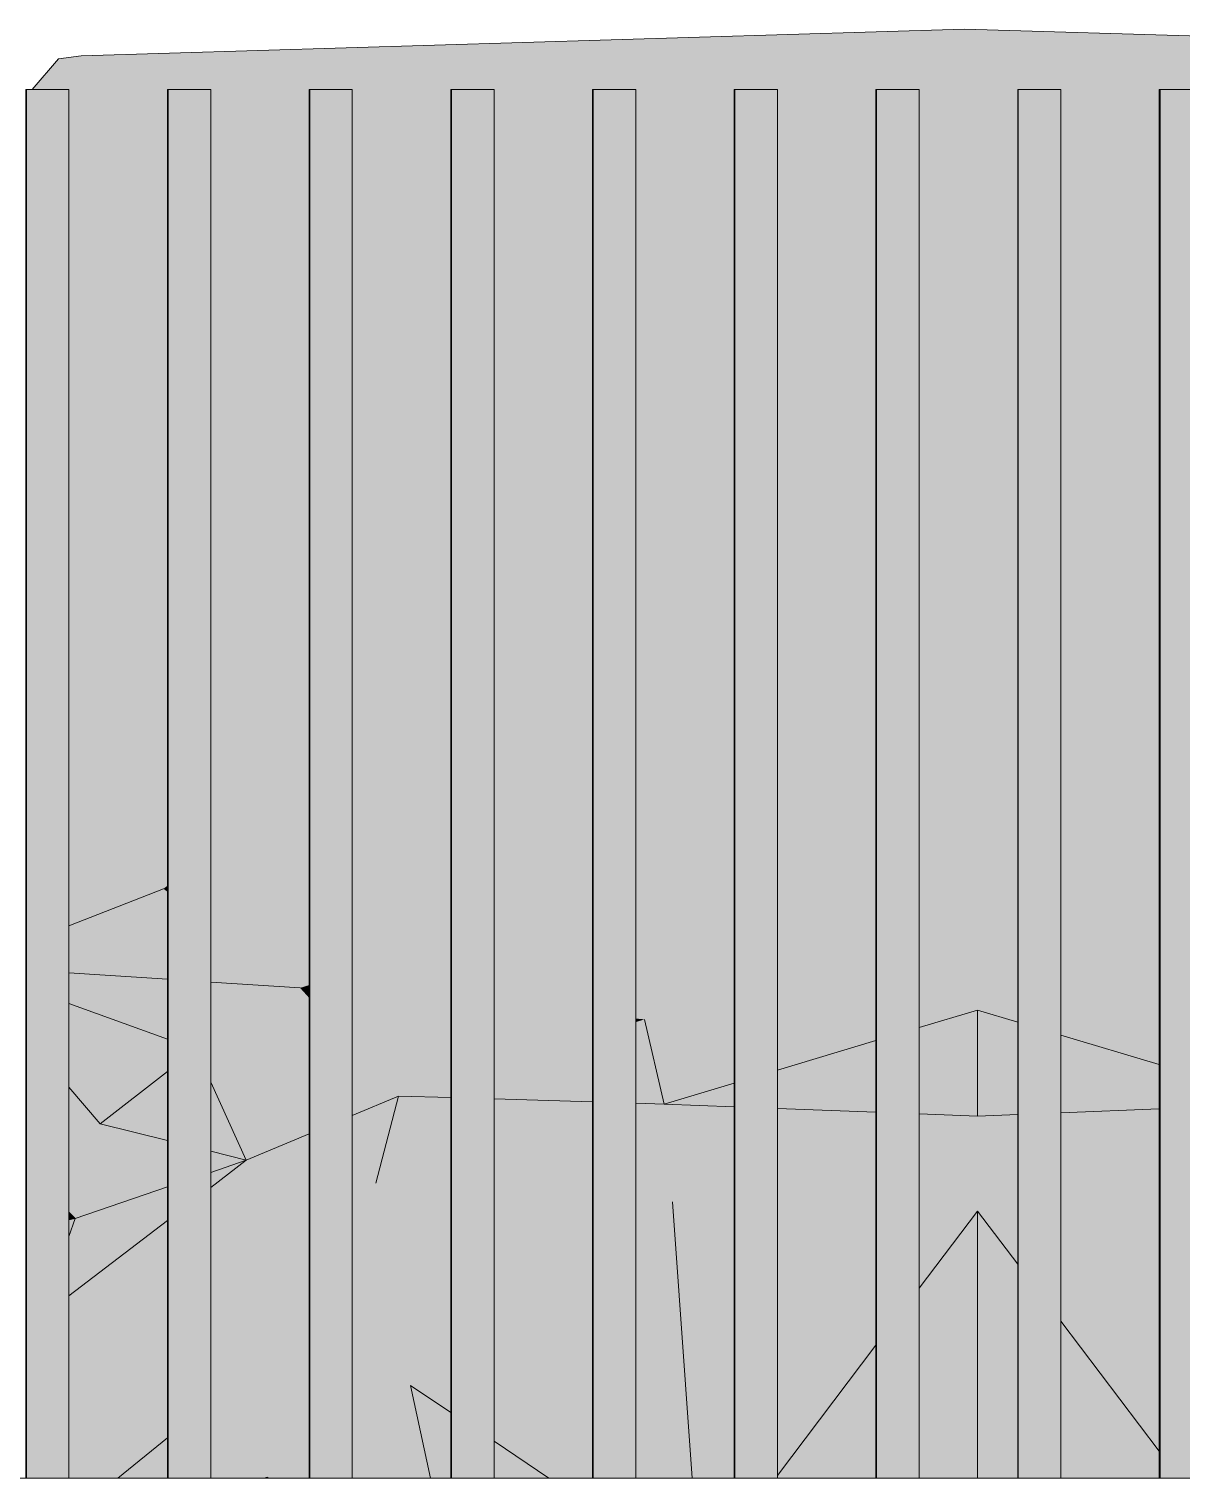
# Model space of a CAD drawing. Header units: millimetres. Extents: x 365175 to 2667127, y -330297 to -162108.
# Drawn here: x 1850194 to 1851007, y -318911 to -317888 of the extents above; entities that cross this region are included whole.
import ezdxf

# ---------------------------------------------------------------- set-up
doc = ezdxf.new("R2010")
doc.units = ezdxf.units.MM
doc.header["$MEASUREMENT"] = 0
doc.layers.add('Cars', color=7, linetype='Continuous')
doc.layers.add('TopoAlt', color=7, linetype='Continuous')

# ---------------------------------------------------------------- blocks, each defined once
blk = doc.blocks.new('Élément de coupe_582_6', base_point=(1445436.1, -319511))
at = {"layer": 'TopoAlt', "color": 190, "linetype": 'Continuous', "lineweight": 5, "true_color": 0x8002ff}
blk.add_line((1854698.7, -318911), (1838007, -318911), dxfattribs=at)
blk = doc.blocks.new('Élément de coupe_619_6', base_point=(1445436.1, -319511))
at = {"linetype": 'Continuous', "lineweight": 0, "true_color": 0x000000}
for points in [[(1850991.9, -317931), (1850991.9, -318911), (1850992.4, -318911), (1850992.4, -317931)], [(1850991.9, -317931), (1850991.9, -318911), (1850992.4, -318911), (1850992.4, -317931)], [(1850992.4, -317931), (1850992.4, -318911), (1851022.4, -318911), (1851022.4, -317931)]]:
    blk.add_hatch(color=18, dxfattribs=at).paths.add_polyline_path(points)
at = {"color": 18, "linetype": 'Continuous', "lineweight": 5, "true_color": 0x330000}
for p, q in [((1850991.9, -317931), (1850992.4, -317931)), ((1850991.9, -318911), (1850991.9, -317931)), ((1850992.4, -317931), (1851022.4, -317931)), ((1850992.4, -318911), (1850992.4, -317931)), ((1851022.4, -318911), (1851022.4, -317931))]:
    blk.add_line(p, q, dxfattribs=at)
blk = doc.blocks.new('Élément de coupe_620_6', base_point=(1445436.1, -319511))
at = {"linetype": 'Continuous', "lineweight": 0, "true_color": 0x000000}
for points in [[(1850892, -317931), (1850892, -318911), (1850892.4, -318911), (1850892.4, -317931)], [(1850892, -317931), (1850892, -318911), (1850892.4, -318911), (1850892.4, -317931)], [(1850892.4, -317931), (1850892.4, -318911), (1850922.4, -318911), (1850922.4, -317931)]]:
    blk.add_hatch(color=18, dxfattribs=at).paths.add_polyline_path(points)
at = {"color": 18, "linetype": 'Continuous', "lineweight": 5, "true_color": 0x330000}
for p, q in [((1850892, -317931), (1850892.4, -317931)), ((1850892, -318911), (1850892, -317931)), ((1850892.4, -317931), (1850922.4, -317931)), ((1850892.4, -318911), (1850892.4, -317931)), ((1850922.4, -318911), (1850922.4, -317931))]:
    blk.add_line(p, q, dxfattribs=at)
blk = doc.blocks.new('Élément de coupe_621_6', base_point=(1445436.1, -319511))
at = {"linetype": 'Continuous', "lineweight": 0, "true_color": 0x000000}
for points in [[(1850792, -317931), (1850792, -318911), (1850792.4, -318911), (1850792.4, -317931)], [(1850792, -317931), (1850792, -318911), (1850792.4, -318911), (1850792.4, -317931)], [(1850792.4, -317931), (1850792.4, -318911), (1850822.4, -318911), (1850822.4, -317931)]]:
    blk.add_hatch(color=18, dxfattribs=at).paths.add_polyline_path(points)
at = {"color": 18, "linetype": 'Continuous', "lineweight": 5, "true_color": 0x330000}
for p, q in [((1850792, -317931), (1850792.4, -317931)), ((1850792, -318911), (1850792, -317931)), ((1850792.4, -317931), (1850822.4, -317931)), ((1850792.4, -318911), (1850792.4, -317931)), ((1850822.4, -318911), (1850822.4, -317931))]:
    blk.add_line(p, q, dxfattribs=at)
blk = doc.blocks.new('Élément de coupe_622_6', base_point=(1445436.1, -319511))
at = {"linetype": 'Continuous', "lineweight": 0, "true_color": 0x000000}
for points in [[(1850692, -317931), (1850692, -318911), (1850692.5, -318911), (1850692.5, -317931)], [(1850692, -317931), (1850692, -318911), (1850692.5, -318911), (1850692.5, -317931)], [(1850692.5, -317931), (1850692.5, -318911), (1850722.5, -318911), (1850722.5, -317931)]]:
    blk.add_hatch(color=18, dxfattribs=at).paths.add_polyline_path(points)
at = {"color": 18, "linetype": 'Continuous', "lineweight": 5, "true_color": 0x330000}
for p, q in [((1850692, -317931), (1850692.5, -317931)), ((1850692, -318911), (1850692, -317931)), ((1850692.5, -317931), (1850722.5, -317931)), ((1850692.5, -318911), (1850692.5, -317931)), ((1850722.5, -318911), (1850722.5, -317931))]:
    blk.add_line(p, q, dxfattribs=at)
blk = doc.blocks.new('Élément de coupe_623_6', base_point=(1445436.1, -319511))
at = {"linetype": 'Continuous', "lineweight": 0, "true_color": 0x000000}
for points in [[(1850592, -317931), (1850592, -318911), (1850592.5, -318911), (1850592.5, -317931)], [(1850592, -317931), (1850592, -318911), (1850592.5, -318911), (1850592.5, -317931)], [(1850592.5, -317931), (1850592.5, -318911), (1850622.5, -318911), (1850622.5, -317931)]]:
    blk.add_hatch(color=18, dxfattribs=at).paths.add_polyline_path(points)
at = {"color": 18, "linetype": 'Continuous', "lineweight": 5, "true_color": 0x330000}
for p, q in [((1850592, -317931), (1850592.5, -317931)), ((1850592, -318911), (1850592, -317931)), ((1850592.5, -317931), (1850622.5, -317931)), ((1850592.5, -318911), (1850592.5, -317931)), ((1850622.5, -318911), (1850622.5, -317931))]:
    blk.add_line(p, q, dxfattribs=at)
blk = doc.blocks.new('Élément de coupe_624_6', base_point=(1445436.1, -319511))
at = {"linetype": 'Continuous', "lineweight": 0, "true_color": 0x000000}
for points in [[(1850492.1, -317931), (1850492.1, -318911), (1850492.5, -318911), (1850492.5, -317931)], [(1850492.1, -317931), (1850492.1, -318911), (1850492.5, -318911), (1850492.5, -317931)], [(1850492.5, -317931), (1850492.5, -318911), (1850522.5, -318911), (1850522.5, -317931)]]:
    blk.add_hatch(color=18, dxfattribs=at).paths.add_polyline_path(points)
at = {"color": 18, "linetype": 'Continuous', "lineweight": 5, "true_color": 0x330000}
for p, q in [((1850492.1, -317931), (1850492.5, -317931)), ((1850492.1, -318911), (1850492.1, -317931)), ((1850492.5, -317931), (1850522.5, -317931)), ((1850492.5, -318911), (1850492.5, -317931)), ((1850522.5, -318911), (1850522.5, -317931))]:
    blk.add_line(p, q, dxfattribs=at)
blk = doc.blocks.new('Élément de coupe_625_6', base_point=(1445436.1, -319511))
at = {"linetype": 'Continuous', "lineweight": 0, "true_color": 0x000000}
for points in [[(1850392.1, -317931), (1850392.1, -318911), (1850392.5, -318911), (1850392.5, -317931)], [(1850392.1, -317931), (1850392.1, -318911), (1850392.5, -318911), (1850392.5, -317931)], [(1850392.5, -317931), (1850392.5, -318911), (1850422.5, -318911), (1850422.5, -317931)]]:
    blk.add_hatch(color=18, dxfattribs=at).paths.add_polyline_path(points)
at = {"color": 18, "linetype": 'Continuous', "lineweight": 5, "true_color": 0x330000}
for p, q in [((1850392.1, -317931), (1850392.5, -317931)), ((1850392.1, -318911), (1850392.1, -317931)), ((1850392.5, -317931), (1850422.5, -317931)), ((1850392.5, -318911), (1850392.5, -317931)), ((1850422.5, -318911), (1850422.5, -317931))]:
    blk.add_line(p, q, dxfattribs=at)
blk = doc.blocks.new('Élément de coupe_626_6', base_point=(1445436.1, -319511))
at = {"linetype": 'Continuous', "lineweight": 0, "true_color": 0x000000}
for points in [[(1850292.1, -317931), (1850292.1, -318911), (1850292.6, -318911), (1850292.6, -317931)], [(1850292.1, -317931), (1850292.1, -318911), (1850292.6, -318911), (1850292.6, -317931)], [(1850292.6, -317931), (1850292.6, -318911), (1850322.6, -318911), (1850322.6, -317931)]]:
    blk.add_hatch(color=18, dxfattribs=at).paths.add_polyline_path(points)
at = {"color": 18, "linetype": 'Continuous', "lineweight": 5, "true_color": 0x330000}
for p, q in [((1850292.1, -317931), (1850292.6, -317931)), ((1850292.1, -318911), (1850292.1, -317931)), ((1850292.6, -317931), (1850322.6, -317931)), ((1850292.6, -318911), (1850292.6, -317931)), ((1850322.6, -318911), (1850322.6, -317931))]:
    blk.add_line(p, q, dxfattribs=at)
blk = doc.blocks.new('Élément de coupe_627_6', base_point=(1445436.1, -319511))
at = {"linetype": 'Continuous', "lineweight": 0, "true_color": 0x000000}
for points in [[(1850192.2, -317931), (1850192.2, -318911), (1850192.6, -318911), (1850192.6, -317931)], [(1850192.2, -317931), (1850192.2, -318911), (1850192.6, -318911), (1850192.6, -317931)], [(1850192.6, -317931), (1850192.6, -318911), (1850222.6, -318911), (1850222.6, -317931)]]:
    blk.add_hatch(color=18, dxfattribs=at).paths.add_polyline_path(points)
at = {"color": 18, "linetype": 'Continuous', "lineweight": 5, "true_color": 0x330000}
for p, q in [((1850192.2, -317931), (1850192.6, -317931)), ((1850192.2, -318911), (1850192.2, -317931)), ((1850192.6, -317931), (1850222.6, -317931)), ((1850192.6, -318911), (1850192.6, -317931)), ((1850222.6, -318911), (1850222.6, -317931))]:
    blk.add_line(p, q, dxfattribs=at)
blk = doc.blocks.new('Élément de coupe_742_6', base_point=(1445436.1, -319511))
at = {"layer": 'Cars', "linetype": 'Continuous', "lineweight": 0, "true_color": 0x000000}
for points in [[(1850852.8, -317891), (1850854.4, -317888.3), (1850215.3, -317909.4)], [(1850231.2, -317907.2), (1850215.3, -317909.4), (1850854.4, -317888.3)], [(1850852.8, -317891), (1850215.3, -317909.4), (1850216.2, -317931), (1850222.6, -317931), (1850222.6, -317935)], [(1850222.6, -317935), (1850222.6, -317935.2), (1850292.1, -317933.2), (1850292.1, -317931), (1850322.6, -317931), (1850322.6, -317932.3), (1850852.7, -317916.6), (1850852.8, -317891)], [(1850852.7, -317916.6), (1851489.3, -317931.5), (1850852.8, -317891)], [(1850854.4, -317888.3), (1850852.8, -317891), (1851491.3, -317907.5)], [(1851489.3, -317931.5), (1851491.3, -317907.5), (1850852.8, -317891)], [(1850215.3, -317909.4), (1850196.6, -317931), (1850216.2, -317931)], [(1850322.6, -317932.3), (1850322.6, -317973.1), (1850392.1, -317965.7), (1850392.1, -317931), (1850422.5, -317931), (1850422.5, -317962.4), (1850492.1, -317955), (1850492.1, -317931), (1850522.5, -317931), (1850522.5, -317951.8), (1850592, -317944.4), (1850592, -317931), (1850622.5, -317931), (1850622.5, -317941.1), (1850692, -317933.7), (1850692, -317931), (1850717.5, -317931), (1850852.7, -317916.6)], [(1850852.7, -317916.6), (1850717.5, -317931), (1850722.5, -317931), (1850722.5, -317945.2)], [(1850852.7, -317916.6), (1850722.5, -317945.2), (1850722.5, -317991.4), (1850792, -317985.5), (1850792, -317931), (1850822.4, -317931), (1850822.4, -317982.9), (1850852.5, -317980.4)], [(1850852.5, -317980.4), (1850892, -317983.7), (1850892, -317931), (1850919, -317931), (1850852.7, -317916.6)], [(1850852.7, -317916.6), (1850919, -317931), (1850922.4, -317931), (1850922.4, -317931.7), (1850991.9, -317946.8), (1850991.9, -317934.4)], [(1850852.7, -317916.6), (1850991.9, -317934.4), (1850991.9, -317931), (1851022.4, -317931), (1851022.4, -317938.2), (1851091.9, -317947.1), (1851091.9, -317931), (1851122.4, -317931), (1851122.4, -317951), (1851191.9, -317959.9), (1851191.9, -317931), (1851222.3, -317931), (1851222.3, -317963.8), (1851291.9, -317972.7), (1851291.9, -317931), (1851322.3, -317931), (1851322.3, -317976.5), (1851386.8, -317984.8), (1851391.8, -317982.2), (1851391.8, -317931), (1851422.3, -317931), (1851422.3, -317966.3), (1851489.3, -317931.5)], [(1850991.9, -317946.8), (1850922.4, -317931.7), (1850922.4, -317986.2), (1850991.9, -317991.9)], [(1850222.6, -317935.2), (1850222.6, -317938.1), (1850292.1, -317967.8), (1850292.1, -317933.2)], [(1850292.1, -317967.8), (1850222.6, -317938.1), (1850222.6, -318010.2), (1850292.1, -317981.3)], [(1850622.5, -317941.1), (1850622.5, -317967.1), (1850692, -317951.8), (1850692, -317933.7)], [(1850592, -317944.4), (1850522.5, -317951.8), (1850522.5, -317989.1), (1850592, -317973.8)], [(1850692, -317951.8), (1850622.5, -317967.1), (1850622.5, -317999.9), (1850692, -317994)], [(1850492.1, -317955), (1850422.5, -317962.4), (1850422.5, -318011), (1850492.1, -317995.7)], [(1850322.6, -317973.1), (1850322.6, -317984), (1850378.7, -318020.6), (1850392.1, -318017.7), (1850392.1, -317965.7)], [(1850592, -317973.8), (1850522.5, -317989.1), (1850522.5, -318008.4), (1850592, -318002.5)], [(1850222.6, -318010.2), (1850222.6, -318045.6), (1850292.1, -317987.9), (1850292.1, -317981.3)], [(1850322.6, -317984), (1850322.6, -318034.9), (1850378.7, -318020.6)], [(1850822.4, -318035), (1850852.7, -318034.3), (1850852.5, -317980.4), (1850822.4, -317987.4)], [(1850822.4, -317985.4), (1850852.5, -317980.4), (1850822.4, -317982.9)], [(1850822.4, -317987.4), (1850852.5, -317980.4), (1850822.4, -317985.4)], [(1850852.5, -317980.4), (1850892, -317989.1), (1850892, -317987)], [(1850852.5, -317980.4), (1850892, -317987), (1850892, -317983.7)], [(1850892, -317989.1), (1850852.5, -317980.4), (1850852.7, -318034.3), (1850892, -318035.2)], [(1850222.6, -318045.6), (1850222.6, -318060.3), (1850292.1, -318042.6), (1850292.1, -317987.9)], [(1850692, -317994), (1850622.5, -317999.9), (1850622.5, -318018.8), (1850692, -318007.2)], [(1850792, -317985.5), (1850722.5, -317991.4), (1850722.5, -318002.1), (1850792, -317990.5)], [(1850722.5, -318010.9), (1850792, -317994.6), (1850792, -317990.5), (1850722.5, -318002.1)], [(1850991.9, -317991.9), (1850922.4, -317986.2), (1850922.4, -317992.1), (1850991.9, -318003.7)], [(1850922.4, -317992.1), (1850922.4, -317995.9), (1850991.9, -318011.3), (1850991.9, -318003.7)], [(1850422.5, -318011), (1850422.5, -318016.9), (1850492.1, -318011), (1850492.1, -317995.7)], [(1850592, -318002.5), (1850522.5, -318008.4), (1850522.5, -318035.5), (1850592, -318023.9)], [(1850722.5, -318010.9), (1850722.5, -318037.5), (1850792, -318035.8), (1850792, -317994.6)], [(1850991.9, -318011.3), (1850922.4, -317995.9), (1850922.4, -318035.8), (1850991.9, -318037.3)], [(1850422.5, -318052.2), (1850492.1, -318040.6), (1850492.1, -318011), (1850422.5, -318016.9)], [(1850622.5, -318018.8), (1850622.5, -318034.3), (1850692, -318018), (1850692, -318007.2)], [(1850322.6, -318034.9), (1850322.6, -318045.1), (1850378.7, -318020.6)], [(1850378.7, -318020.6), (1850322.6, -318045.1), (1850322.6, -318072.2), (1850378.8, -318059.5)], [(1850378.7, -318020.6), (1850392.1, -318019.5), (1850392.1, -318017.7)], [(1850392.1, -318019.5), (1850378.7, -318020.6), (1850378.8, -318059.5), (1850392.1, -318057.3)], [(1850522.5, -318046.9), (1850592, -318040.9), (1850592, -318023.9), (1850522.5, -318035.5)], [(1850622.5, -318034.3), (1850622.5, -318039.9), (1850692, -318038.2), (1850692, -318018)], [(1850822.4, -318054.6), (1850852.7, -318034.3), (1850822.4, -318035)], [(1850822.4, -318054.6), (1850822.4, -318295.4), (1850855.1, -318296.1), (1850852.7, -318034.3)], [(1850852.7, -318034.3), (1850855.1, -318296.1), (1850892, -318295.3), (1850892, -318060.3)], [(1850852.7, -318034.3), (1850892, -318060.3), (1850892, -318035.2)], [(1850222.6, -318060.3), (1850222.6, -318088.7), (1850292.1, -318058.4), (1850292.1, -318042.6)], [(1850492.1, -318040.6), (1850422.5, -318052.2), (1850422.5, -318055.7), (1850492.1, -318049.6)], [(1850522.5, -318046.9), (1850522.5, -318188.9), (1850592, -318048), (1850592, -318040.9)], [(1850692, -318038.2), (1850622.5, -318039.9), (1850622.5, -318188.5), (1850692, -318141.9)], [(1850792, -318035.8), (1850722.5, -318037.5), (1850722.5, -318121.5), (1850792, -318075)], [(1850922.4, -318035.8), (1850922.4, -318080.5), (1850991.9, -318126.7), (1850991.9, -318037.3)], [(1850422.5, -318055.7), (1850422.5, -318165), (1850473.5, -318288.2), (1850492.1, -318250.7), (1850492.1, -318049.6)], [(1850592, -318048), (1850522.5, -318188.9), (1850522.5, -318255.4), (1850592, -318208.9)], [(1850222.6, -318088.7), (1850222.6, -318094.7), (1850292.1, -318079), (1850292.1, -318058.4)], [(1850378.8, -318059.5), (1850322.6, -318133), (1850322.6, -318290.8), (1850392.1, -318289.6), (1850392.1, -318091.5)], [(1850322.6, -318072.2), (1850322.6, -318133), (1850378.8, -318059.5)], [(1850392.1, -318057.3), (1850378.8, -318059.5), (1850392.1, -318058.3)], [(1850378.8, -318059.5), (1850392.1, -318091.5), (1850392.1, -318058.3)], [(1850722.5, -318293.4), (1850792, -318294.8), (1850792, -318075), (1850722.5, -318121.5)], [(1850222.6, -318094.7), (1850222.6, -318263.6), (1850292.1, -318172.7), (1850292.1, -318079)], [(1850922.4, -318294.7), (1850991.9, -318293.3), (1850991.9, -318126.7), (1850922.4, -318080.5)], [(1850622.5, -318291.3), (1850692, -318292.7), (1850692, -318141.9), (1850622.5, -318188.5)], [(1850422.5, -318289.1), (1850473.5, -318288.2), (1850422.5, -318165)], [(1850222.6, -318263.6), (1850222.6, -318292.5), (1850292.1, -318291.3), (1850292.1, -318172.7)], [(1850592, -318208.9), (1850522.5, -318255.4), (1850522.5, -318289.2), (1850592, -318290.7)], [(1850492.1, -318250.7), (1850473.5, -318288.2), (1850492.1, -318275.8)], [(1850492.1, -318275.8), (1850473.5, -318288.2), (1850492.1, -318288.6)], [(1850322.6, -318349), (1850392.1, -318321), (1850392.1, -318289.6), (1850322.6, -318290.8)], [(1850422.5, -318423.9), (1850492.1, -318429.4), (1850492.1, -318327.5), (1850473.5, -318288.2), (1850422.5, -318308.8)], [(1850422.5, -318289.1), (1850422.5, -318308.8), (1850473.5, -318288.2)], [(1850492.1, -318288.6), (1850473.5, -318288.2), (1850492.1, -318327.5)], [(1850592, -318290.7), (1850522.5, -318289.2), (1850522.5, -318391.9), (1850542.1, -318433.5), (1850592, -318411.5)], [(1850222.6, -318389.3), (1850292.1, -318361.3), (1850292.1, -318291.3), (1850222.6, -318292.5)], [(1850622.5, -318398.2), (1850692, -318367.7), (1850692, -318292.7), (1850622.5, -318291.3)], [(1850722.5, -318293.4), (1850722.5, -318354.3), (1850792, -318323.8), (1850792, -318294.8)], [(1850822.4, -318310.4), (1850855.1, -318296.1), (1850822.4, -318295.4)], [(1850822.4, -318310.4), (1850822.4, -318424), (1850857.5, -318422.9), (1850855.1, -318296.1)], [(1850892, -318295.3), (1850855.1, -318296.1), (1850892, -318312.1)], [(1850855.1, -318296.1), (1850857.5, -318422.9), (1850892, -318424), (1850892, -318312.1)], [(1850922.4, -318294.7), (1850922.4, -318325.2), (1850991.9, -318355.3), (1850991.9, -318293.3)], [(1850322.6, -318415.9), (1850392.1, -318421.4), (1850392.1, -318321), (1850322.6, -318349)], [(1850792, -318323.8), (1850722.5, -318354.3), (1850722.5, -318427.4), (1850792, -318425.1)], [(1850991.9, -318355.3), (1850922.4, -318325.2), (1850922.4, -318425), (1850991.9, -318427.3)], [(1850292.1, -318361.3), (1850222.6, -318389.3), (1850222.6, -318407.8), (1850292.1, -318413.4)], [(1850622.5, -318430.8), (1850692, -318428.4), (1850692, -318367.7), (1850622.5, -318398.2)], [(1850522.5, -318431.9), (1850542.1, -318433.5), (1850522.5, -318391.9)], [(1850222.6, -318438.9), (1850292.1, -318437.7), (1850292.1, -318413.4), (1850222.6, -318407.8)], [(1850542.1, -318433.5), (1850592, -318431.8), (1850592, -318411.5)], [(1850322.6, -318437.2), (1850392.1, -318436), (1850392.1, -318421.4), (1850322.6, -318415.9)], [(1850422.5, -318423.9), (1850422.5, -318435.5), (1850492.1, -318434.3), (1850492.1, -318429.4)], [(1850857.5, -318422.9), (1850822.4, -318427.4), (1850822.4, -318436.8), (1850858.6, -318435.1)], [(1850857.5, -318422.9), (1850822.4, -318424), (1850822.4, -318426)], [(1850822.4, -318426), (1850822.4, -318427.4), (1850857.5, -318422.9)], [(1850857.5, -318422.9), (1850892, -318427.1), (1850892, -318426)], [(1850857.5, -318422.9), (1850892, -318426), (1850892, -318424)], [(1850857.5, -318422.9), (1850858.6, -318435.1), (1850892, -318436.6), (1850892, -318427.1)], [(1850542.1, -318433.5), (1850522.5, -318431.9), (1850522.5, -318433.8)], [(1850542.1, -318433.5), (1850522.5, -318435.2), (1850522.5, -318451.5), (1850535.3, -318451.5)], [(1850522.5, -318435.2), (1850542.1, -318433.5), (1850522.5, -318433.8)], [(1850542.1, -318433.5), (1850535.3, -318451.5), (1850592, -318446.5), (1850592, -318431.8)], [(1850692, -318428.4), (1850622.5, -318430.8), (1850622.5, -318443.8), (1850692, -318437.6)], [(1850792, -318425.1), (1850722.5, -318427.4), (1850722.5, -318434.9), (1850792, -318428.7)], [(1850722.5, -318440.2), (1850792, -318431.3), (1850792, -318428.7), (1850722.5, -318434.9)], [(1850722.5, -318440.2), (1850722.5, -318441.4), (1850792, -318438.2), (1850792, -318431.3)], [(1850991.9, -318427.3), (1850922.4, -318425), (1850922.4, -318428.7), (1850991.9, -318434.9)], [(1850922.4, -318430.8), (1850991.9, -318439.4), (1850991.9, -318434.9), (1850922.4, -318428.7)], [(1850922.4, -318430.8), (1850922.4, -318438), (1850991.9, -318441.2), (1850991.9, -318439.4)], [(1850222.6, -318438.9), (1850222.6, -318439.8), (1850292.1, -318445.8), (1850292.1, -318437.7)], [(1850292.1, -318445.8), (1850222.6, -318439.8), (1850222.6, -318445.6), (1850289.3, -318495.1), (1850292.1, -318493)], [(1850322.6, -318448.4), (1850348.2, -318450.6), (1850392.1, -318446.8), (1850392.1, -318436), (1850322.6, -318437.2)], [(1850492.1, -318434.3), (1850422.5, -318435.5), (1850422.5, -318444.1), (1850492.1, -318437.9)], [(1850422.5, -318451), (1850492.1, -318451.3), (1850492.1, -318437.9), (1850422.5, -318444.1)], [(1850622.5, -318446.7), (1850692, -318442.9), (1850692, -318437.6), (1850622.5, -318443.8)], [(1850622.5, -318446.7), (1850622.5, -318484.3), (1850692, -318450.3), (1850692, -318442.9)], [(1850722.5, -318467.5), (1850792, -318450.9), (1850792, -318438.2), (1850722.5, -318441.4)], [(1850822.4, -318436.8), (1850822.4, -318443.7), (1850858.6, -318435.1)], [(1850858.6, -318435.1), (1850822.4, -318443.7), (1850822.4, -318488), (1850863.3, -318486.2)], [(1850892, -318442.8), (1850858.6, -318435.1), (1850863.3, -318486.2), (1850892, -318487.5)], [(1850892, -318436.6), (1850858.6, -318435.1), (1850892, -318442.8)], [(1850922.4, -318449.8), (1850991.9, -318465.8), (1850991.9, -318441.2), (1850922.4, -318438)], [(1850222.6, -318445.6), (1850222.6, -318521.2), (1850289.3, -318495.1)], [(1850322.6, -318448.4), (1850322.6, -318470), (1850348.2, -318450.6)], [(1850322.6, -318489.2), (1850392.1, -318476.9), (1850392.1, -318450.8), (1850348.2, -318450.6), (1850322.6, -318470)], [(1850392.1, -318446.8), (1850348.2, -318450.6), (1850392.1, -318450.8)], [(1850422.5, -318451), (1850422.5, -318471.5), (1850492.1, -318459.2), (1850492.1, -318451.3)], [(1850522.5, -318451.5), (1850522.5, -318453.8), (1850535.3, -318451.5)], [(1850535.3, -318451.5), (1850522.5, -318453.8), (1850522.5, -318497.2), (1850592, -318497.8), (1850592, -318495.8)], [(1850592, -318446.5), (1850535.3, -318451.5), (1850592, -318448.4)], [(1850592, -318448.4), (1850535.3, -318451.5), (1850592, -318495.8)], [(1850622.5, -318491.2), (1850692, -318474.7), (1850692, -318450.3), (1850622.5, -318484.3)], [(1850792, -318450.9), (1850722.5, -318467.5), (1850722.5, -318492.3), (1850792, -318489.3)], [(1850991.9, -318465.8), (1850922.4, -318449.8), (1850922.4, -318488.8), (1850991.9, -318491.9)], [(1850492.1, -318459.2), (1850422.5, -318471.5), (1850422.5, -318496.3), (1850492.1, -318496.9)], [(1850622.5, -318496.6), (1850692, -318493.6), (1850692, -318474.7), (1850622.5, -318491.2)], [(1850322.6, -318495.4), (1850392.1, -318496), (1850392.1, -318476.9), (1850322.6, -318489.2)], [(1850222.6, -318554.4), (1850292.1, -318559), (1850292.1, -318497.2), (1850289.3, -318495.1), (1850222.6, -318521.2)], [(1850289.3, -318495.1), (1850292.1, -318494.6), (1850292.1, -318493)], [(1850292.1, -318494.6), (1850289.3, -318495.1), (1850292.1, -318495.1)], [(1850289.3, -318495.1), (1850292.1, -318497.2), (1850292.1, -318495.1)], [(1850322.6, -318519.3), (1850385.7, -318565.1), (1850392.1, -318563.1), (1850392.1, -318496), (1850322.6, -318495.4)], [(1850622.5, -318570.9), (1850628.7, -318587.3), (1850692, -318560), (1850692, -318493.6), (1850622.5, -318496.6)], [(1850722.5, -318492.3), (1850722.5, -318546.9), (1850792, -318516.9), (1850792, -318489.3)], [(1850822.4, -318503.8), (1850863.3, -318486.2), (1850822.4, -318488)], [(1850822.4, -318503.8), (1850822.4, -318581.9), (1850863.7, -318580.8), (1850863.3, -318486.2)], [(1850863.3, -318486.2), (1850892, -318498.5), (1850892, -318487.5)], [(1850892, -318498.5), (1850863.3, -318486.2), (1850863.7, -318580.8), (1850892, -318581.6)], [(1850991.9, -318491.9), (1850922.4, -318488.8), (1850922.4, -318511.6), (1850991.9, -318541.5)], [(1850422.5, -318496.3), (1850422.5, -318553.3), (1850492.1, -318530.9), (1850492.1, -318496.9)], [(1850522.5, -318521.1), (1850592, -318498.7), (1850592, -318497.8), (1850522.5, -318497.2)], [(1850522.5, -318521.1), (1850522.5, -318577.6), (1850592, -318583.9), (1850592, -318498.7)], [(1850991.9, -318541.5), (1850922.4, -318511.6), (1850922.4, -318582.4), (1850991.9, -318584.4)], [(1850322.6, -318561), (1850385.7, -318565.1), (1850322.6, -318519.3)], [(1850792, -318516.9), (1850722.5, -318546.9), (1850722.5, -318584.7), (1850792, -318582.8)], [(1850422.5, -318568.5), (1850492.1, -318574.8), (1850492.1, -318530.9), (1850422.5, -318553.3)], [(1850222.6, -318576.1), (1850292.1, -318601.3), (1850292.1, -318559), (1850222.6, -318554.4)], [(1850322.6, -318561), (1850322.6, -318602.4), (1850385.7, -318565.1)], [(1850322.6, -318611), (1850392.1, -318626.9), (1850392.1, -318572.2), (1850385.7, -318565.1), (1850322.6, -318602.4)], [(1850392.1, -318563.1), (1850385.7, -318565.1), (1850392.1, -318565.7)], [(1850385.7, -318565.1), (1850392.1, -318572.2), (1850392.1, -318565.7)], [(1850692, -318560), (1850628.7, -318587.3), (1850692, -318585.5)], [(1850222.6, -318576.1), (1850222.6, -318635.1), (1850244.7, -318661), (1850292.1, -318624.1), (1850292.1, -318601.3)], [(1850422.5, -318568.5), (1850422.5, -318605.6), (1850455.2, -318641.4), (1850492.1, -318629.9), (1850492.1, -318574.8)], [(1850622.5, -318586.7), (1850628.7, -318587.3), (1850622.5, -318570.9)], [(1850522.5, -318620.4), (1850592, -318598.7), (1850592, -318583.9), (1850522.5, -318577.6)], [(1850622.5, -318589.2), (1850628.7, -318587.3), (1850622.5, -318586.7)], [(1850628.7, -318587.3), (1850622.5, -318589.2), (1850622.5, -318646.5), (1850642.5, -318647.1)], [(1850692, -318585.5), (1850628.7, -318587.3), (1850642.5, -318647.1), (1850692, -318632.2)], [(1850722.5, -318623.1), (1850792, -318602.3), (1850792, -318582.8), (1850722.5, -318584.7)], [(1850822.4, -318593.1), (1850822.4, -318654), (1850863.7, -318655.6), (1850863.7, -318580.8)], [(1850822.4, -318581.9), (1850822.4, -318593.1), (1850863.7, -318580.8)], [(1850892, -318589.3), (1850863.7, -318580.8), (1850863.7, -318655.6), (1850892, -318654.4)], [(1850863.7, -318580.8), (1850892, -318589.3), (1850892, -318581.6)], [(1850991.9, -318584.4), (1850922.4, -318582.4), (1850922.4, -318598.4), (1850991.9, -318619.2)], [(1850422.5, -318605.6), (1850422.5, -318633.9), (1850455.2, -318641.4)], [(1850592, -318598.7), (1850522.5, -318620.4), (1850522.5, -318643.4), (1850592, -318645.6)], [(1850722.5, -318650.1), (1850792, -318652.8), (1850792, -318602.3), (1850722.5, -318623.1)], [(1850922.4, -318653.3), (1850991.9, -318650.5), (1850991.9, -318619.2), (1850922.4, -318598.4)], [(1850322.6, -318611), (1850322.6, -318631.5), (1850347.7, -318686.7), (1850392.1, -318668), (1850392.1, -318626.9)], [(1850292.1, -318624.1), (1850244.7, -318661), (1850292.1, -318672.8)], [(1850222.6, -318635.1), (1850222.6, -318655.3), (1850244.7, -318661)], [(1850322.6, -318631.5), (1850322.6, -318680.4), (1850347.7, -318686.7)], [(1850422.5, -318633.9), (1850422.5, -318655.2), (1850455.2, -318641.4)], [(1850455.2, -318641.4), (1850492.1, -318642.5), (1850492.1, -318629.9)], [(1850692, -318632.2), (1850642.5, -318647.1), (1850692, -318649)], [(1850455.2, -318641.4), (1850422.5, -318655.2), (1850422.5, -318700), (1850439.2, -318702.9)], [(1850439.2, -318702.9), (1850492.1, -318688.4), (1850492.1, -318642.5), (1850455.2, -318641.4)], [(1850522.5, -318680), (1850592, -318660.9), (1850592, -318645.6), (1850522.5, -318643.4)], [(1850622.5, -318646.5), (1850622.5, -318652.6), (1850642.5, -318647.1)], [(1850642.5, -318647.1), (1850622.5, -318652.6), (1850622.5, -318714.5), (1850648.4, -318716.1)], [(1850692, -318649), (1850642.5, -318647.1), (1850648.4, -318716.1), (1850692, -318703.8)], [(1850244.7, -318661), (1850222.6, -318655.3), (1850222.6, -318723.3), (1850227, -318727.8)], [(1850792, -318652.8), (1850722.5, -318650.1), (1850722.5, -318695.3), (1850792, -318675.7)], [(1850822.4, -318667.1), (1850863.7, -318655.6), (1850822.4, -318654)], [(1850822.4, -318667.1), (1850822.4, -318721.4), (1850863.7, -318722.6), (1850863.7, -318655.6)], [(1850863.7, -318655.6), (1850892, -318663.5), (1850892, -318654.4)], [(1850892, -318663.5), (1850863.7, -318655.6), (1850863.7, -318722.6), (1850892, -318721.7)], [(1850922.4, -318653.3), (1850922.4, -318672), (1850991.9, -318691.5), (1850991.9, -318650.5)], [(1850244.7, -318661), (1850227, -318727.8), (1850292.1, -318705.6), (1850292.1, -318672.8)], [(1850392.1, -318668), (1850347.7, -318686.7), (1850392.1, -318694.6)], [(1850592, -318660.9), (1850522.5, -318680), (1850522.5, -318708.2), (1850592, -318712.5)], [(1850792, -318675.7), (1850722.5, -318695.3), (1850722.5, -318718.3), (1850792, -318720.4)], [(1850991.9, -318691.5), (1850922.4, -318672), (1850922.4, -318720.8), (1850991.9, -318718.6)], [(1850322.6, -318680.4), (1850322.6, -318695.3), (1850347.7, -318686.7)], [(1850322.6, -318820.7), (1850322.6, -318872.5), (1850362.5, -318910.4), (1850347.7, -318686.7)], [(1850322.6, -318705.9), (1850322.6, -318820.7), (1850347.7, -318686.7)], [(1850322.6, -318695.3), (1850322.6, -318705.9), (1850347.7, -318686.7)], [(1850347.7, -318686.7), (1850362.5, -318910.4), (1850392.1, -318830.3), (1850392.1, -318694.6)], [(1850439.2, -318702.9), (1850492.1, -318706.3), (1850492.1, -318688.4)], [(1850422.5, -318700), (1850422.5, -318748), (1850439.2, -318702.9)], [(1850222.6, -318740.6), (1850222.6, -318782.3), (1850292.1, -318729.2), (1850292.1, -318705.6), (1850227, -318727.8)], [(1850439.2, -318702.9), (1850422.5, -318748), (1850422.5, -318871.9), (1850463.5, -318845.7)], [(1850439.2, -318702.9), (1850463.5, -318845.7), (1850492.1, -318825.6), (1850492.1, -318706.3)], [(1850522.5, -318804.3), (1850592, -318755.6), (1850592, -318712.5), (1850522.5, -318708.2)], [(1850692, -318703.8), (1850648.4, -318716.1), (1850692, -318717.4)], [(1850622.5, -318734.2), (1850648.4, -318716.1), (1850622.5, -318714.5)], [(1850622.5, -318911), (1850662.4, -318911), (1850648.4, -318716.1), (1850622.5, -318734.2)], [(1850692, -318717.4), (1850648.4, -318716.1), (1850662.4, -318911), (1850692, -318911)], [(1850792, -318720.4), (1850722.5, -318718.3), (1850722.5, -318909.3), (1850792, -318817.3)], [(1850991.9, -318718.6), (1850922.4, -318720.8), (1850922.4, -318800.2), (1850991.9, -318892.1)], [(1850222.6, -318723.3), (1850222.6, -318727.2), (1850227, -318727.8)], [(1850222.6, -318727.2), (1850222.6, -318728.8), (1850227, -318727.8)], [(1850222.6, -318740.6), (1850227, -318727.8), (1850222.6, -318728.8)], [(1850222.6, -318782.3), (1850222.6, -318808.9), (1850292.1, -318851.1), (1850292.1, -318729.2)], [(1850822.4, -318777.1), (1850863.7, -318722.6), (1850822.4, -318721.4)], [(1850822.4, -318911), (1850863.7, -318911), (1850863.7, -318722.6), (1850822.4, -318777.1)], [(1850863.7, -318722.6), (1850892, -318760), (1850892, -318721.7)], [(1850863.7, -318722.6), (1850863.7, -318911), (1850892, -318911), (1850892, -318760)], [(1850592, -318755.6), (1850522.5, -318804.3), (1850522.5, -318885.1), (1850561.3, -318911), (1850592, -318911)], [(1850922.4, -318800.2), (1850922.4, -318911), (1850991.9, -318911), (1850991.9, -318892.1)], [(1850222.6, -318911), (1850257, -318911), (1850292.1, -318882.6), (1850292.1, -318851.1), (1850222.6, -318808.9)], [(1850792, -318817.3), (1850722.5, -318909.3), (1850722.5, -318911), (1850792, -318911)], [(1850392.1, -318830.3), (1850362.5, -318910.4), (1850392.1, -318891.4)], [(1850463.5, -318845.7), (1850492.1, -318864.7), (1850492.1, -318825.6)], [(1850422.5, -318911), (1850477.7, -318911), (1850463.5, -318845.7), (1850422.5, -318871.9)], [(1850492.1, -318864.7), (1850463.5, -318845.7), (1850477.7, -318911), (1850492.1, -318911)], [(1850322.6, -318872.5), (1850322.6, -318911), (1850360.4, -318911), (1850362.5, -318910.4)], [(1850292.1, -318882.6), (1850257, -318911), (1850292.1, -318911)], [(1850392.1, -318891.4), (1850362.5, -318910.4), (1850363.8, -318911), (1850392.1, -318911)], [(1850561.3, -318911), (1850522.5, -318885.1), (1850522.5, -318911)], [(1850360.4, -318911), (1850362.3, -318911), (1850362.5, -318910.4)], [(1850362.3, -318911), (1850363.8, -318911), (1850362.5, -318910.4)]]:
    blk.add_hatch(color=18, dxfattribs=at).paths.add_polyline_path(points)
at = {"layer": 'Cars', "color": 7, "linetype": 'Continuous', "lineweight": 5}
for p, q in [((1850854.4, -317888.3), (1850231.2, -317907.2)), ((1851491.3, -317907.5), (1850854.4, -317888.3)), ((1850215.3, -317909.4), (1850196.6, -317931)), ((1850215.3, -317909.4), (1850231.2, -317907.2)), ((1850289.3, -318495.1), (1850222.6, -318521.2)), ((1850292.1, -318559), (1850222.6, -318554.4)), ((1850385.7, -318565.1), (1850322.6, -318561)), ((1850292.1, -318601.3), (1850222.6, -318576.1)), ((1850628.7, -318587.3), (1850642.5, -318647.1)), ((1850863.7, -318580.8), (1850822.4, -318593.1)), ((1850863.7, -318655.6), (1850863.7, -318580.8)), ((1850892, -318589.3), (1850863.7, -318580.8)), ((1850792, -318602.3), (1850722.5, -318623.1)), ((1850991.9, -318619.2), (1850922.4, -318598.4)), ((1850292.1, -318624.1), (1850244.7, -318661)), ((1850222.6, -318635.1), (1850244.7, -318661)), ((1850322.6, -318631.5), (1850347.7, -318686.7)), ((1850692, -318632.2), (1850642.5, -318647.1)), ((1850455.2, -318641.4), (1850422.5, -318655.2)), ((1850455.2, -318641.4), (1850439.2, -318702.9)), ((1850492.1, -318642.5), (1850455.2, -318641.4)), ((1850592, -318645.6), (1850522.5, -318643.4)), ((1850642.5, -318647.1), (1850622.5, -318646.5)), ((1850692, -318649), (1850642.5, -318647.1)), ((1850792, -318652.8), (1850722.5, -318650.1)), ((1850863.7, -318655.6), (1850822.4, -318654)), ((1850892, -318654.4), (1850863.7, -318655.6)), ((1850991.9, -318650.5), (1850922.4, -318653.3)), ((1850292.1, -318672.8), (1850244.7, -318661)), ((1850392.1, -318668), (1850347.7, -318686.7)), ((1850347.7, -318686.7), (1850322.6, -318680.4)), ((1850347.7, -318686.7), (1850322.6, -318705.9)), ((1850347.7, -318686.7), (1850322.6, -318695.3)), ((1850292.1, -318705.6), (1850227, -318727.8)), ((1850662.4, -318911), (1850648.4, -318716.1)), ((1850222.6, -318723.3), (1850227, -318727.8)), ((1850227, -318727.8), (1850222.6, -318727.2)), ((1850227, -318727.8), (1850222.6, -318740.6)), ((1850227, -318727.8), (1850222.6, -318728.8)), ((1850292.1, -318729.2), (1850222.6, -318782.3)), ((1850863.7, -318722.6), (1850822.4, -318777.1)), ((1850863.7, -318911), (1850863.7, -318722.6)), ((1850892, -318760), (1850863.7, -318722.6)), ((1850991.9, -318892.1), (1850922.4, -318800.2)), ((1850792, -318817.3), (1850722.5, -318909.3)), ((1850492.1, -318864.7), (1850463.5, -318845.7)), ((1850463.5, -318845.7), (1850477.7, -318911)), ((1850292.1, -318882.6), (1850257, -318911)), ((1850561.3, -318911), (1850522.5, -318885.1)), ((1850362.5, -318910.4), (1850360.4, -318911)), ((1850362.5, -318910.4), (1850362.3, -318911)), ((1850362.5, -318910.4), (1850363.8, -318911))]:
    blk.add_line(p, q, dxfattribs=at)

msp = doc.modelspace()

# ---------------------------------------------------------------- block references
at = {"lineweight": 0}
for name in ['Élément de coupe_627_6', 'Élément de coupe_626_6', 'Élément de coupe_625_6', 'Élément de coupe_624_6', 'Élément de coupe_623_6', 'Élément de coupe_622_6', 'Élément de coupe_621_6', 'Élément de coupe_620_6', 'Élément de coupe_619_6']:
    msp.add_blockref(name, (1445436.05, -319510.981), dxfattribs=at)
at = {"layer": 'Cars', "lineweight": 0}
msp.add_blockref('Élément de coupe_742_6', (1445436.05, -319510.981), dxfattribs=at)
at = {"layer": 'TopoAlt', "lineweight": 0}
msp.add_blockref('Élément de coupe_582_6', (1445436.05, -319510.981), dxfattribs=at)

doc.saveas('drawing.dxf')
